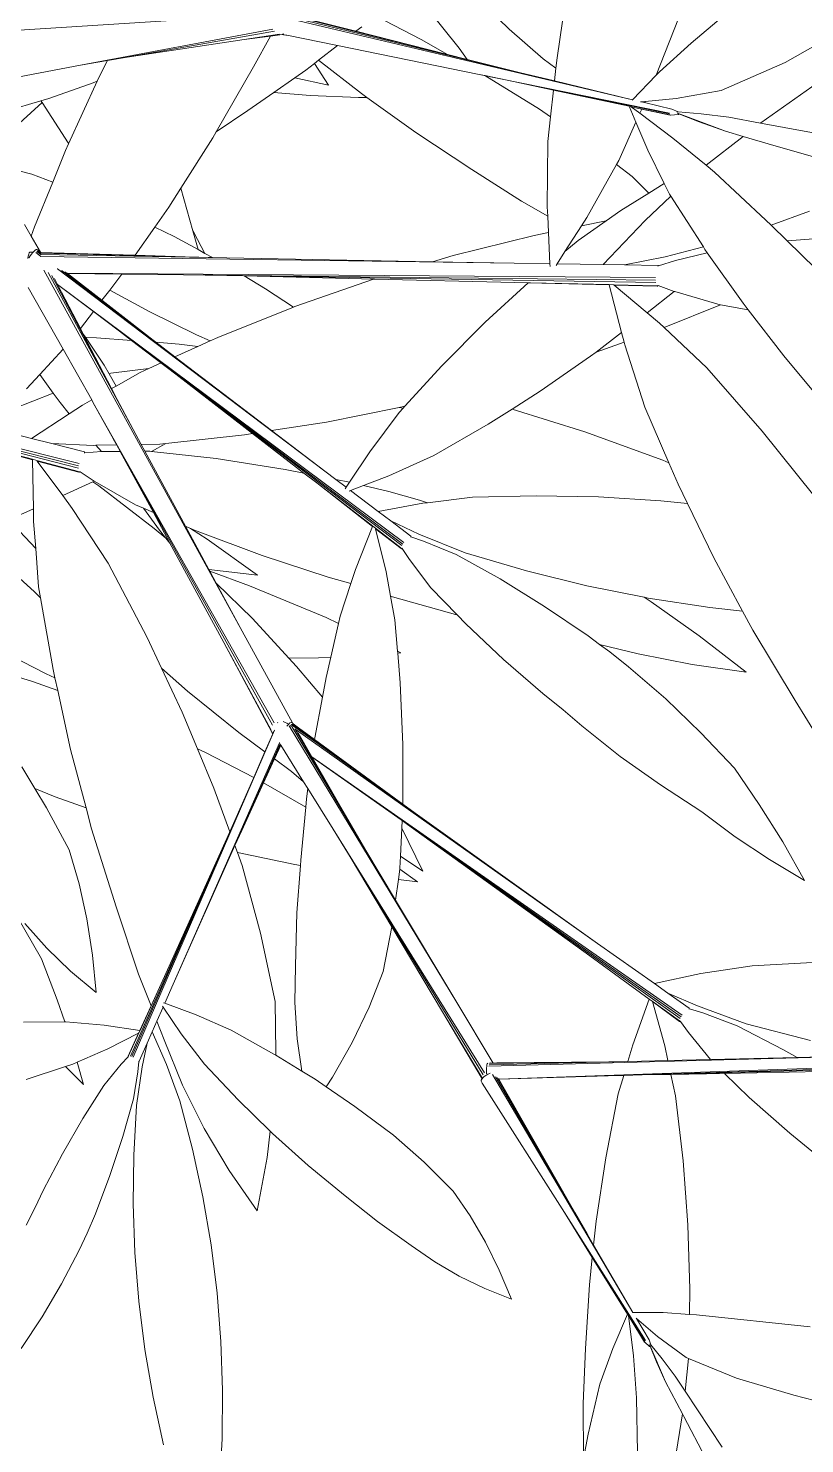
# Model space of a CAD drawing. Header units: millimetres. Extents: x 18 to 174501, y 22 to 24571.
# Drawn here: x 22676.9 to 22861.6, y 4622.9 to 4959.6 of the extents above; entities that cross this region are included whole.
import ezdxf

# ---------------------------------------------------------------- set-up
doc = ezdxf.new("R2010")
doc.units = ezdxf.units.MM
doc.header["$MEASUREMENT"] = 0
doc.layers.add('Edges', color=7, linetype='Continuous', lineweight=18)

# ---------------------------------------------------------------- blocks, each defined once
blk = doc.blocks.new('BAMBOOPLAN')
at = {"layer": 'Edges'}
for p, q in [((9.7243, 1.4385), (9.9029, 1.7382)), ((10.2201, 1.676), (10.0484, 1.4809)), ((9.6586, 1.5438), (9.648, 1.2972)), ((10.0484, 1.4809), (9.8743, 1.3195)), ((10.2023, 1.4892), (10.0375, 1.2597)), ((9.2755, 1.428), (9.3099, 1.242)), ((9.7243, 1.4385), (9.6544, 1.3108)), ((9.1239, 1.2812), (8.9814, 1.3484)), ((9.6544, 1.3108), (9.648, 1.2972)), ((9.8743, 1.3195), (9.738, 1.2445)), ((8.9847, 1.1652), (8.8345, 1.2591)), ((9.2665, 1.2243), (9.1239, 1.2812)), ((9.648, 1.2972), (9.5988, 1.1915)), ((10.0367, 1.2584), (9.9276, 1.2419)), ((10.2951, 1.2973), (10.0367, 1.2584)), ((10.0375, 1.2597), (10.0367, 1.2584)), ((9.3178, 1.2076), (9.2665, 1.2243)), ((9.3099, 1.242), (9.3178, 1.2076)), ((9.3178, 1.2076), (9.3274, 1.1656)), ((9.7357, 1.2051), (9.6407, 1.1955)), ((9.738, 1.2445), (9.6411, 1.1997)), ((9.7357, 1.2051), (9.7591, 1.2029)), ((9.737, 1.2046), (9.7368, 1.2046)), ((9.7591, 1.2029), (9.757, 1.2024)), ((9.8349, 1.2218), (9.7591, 1.2029)), ((9.9276, 1.2419), (9.8349, 1.2218)), ((10.306, 1.2129), (10.1035, 1.2017)), ((9.5988, 1.1913), (8.4183, 1.0724)), ((8.8523, 1.1506), (8.6795, 1.176)), ((9.0227, 1.1379), (8.9847, 1.1652)), ((9.078, 1.1026), (9.7325, 1.1893)), ((9.1966, 1.1179), (9.7334, 1.187)), ((9.3274, 1.1656), (9.2042, 1.1539)), ((9.5988, 1.1915), (9.3274, 1.1656)), ((9.5956, 1.1668), (9.3345, 1.1348)), ((9.5956, 1.1668), (9.5954, 1.167)), ((9.6346, 1.1236), (9.5956, 1.1668)), ((9.5988, 1.1913), (9.5983, 1.1903)), ((9.5988, 1.1915), (9.5988, 1.1913)), ((9.6029, 1.1677), (9.5991, 1.1672)), ((9.6233, 1.1702), (9.6029, 1.1677)), ((9.6374, 1.1566), (9.6029, 1.1677)), ((9.7358, 1.184), (9.6233, 1.1702)), ((9.6387, 1.172), (9.6233, 1.1702)), ((9.6296, 1.1944), (9.6275, 1.1934)), ((9.6411, 1.1997), (9.6296, 1.1944)), ((9.6407, 1.1955), (9.6296, 1.1944)), ((9.6387, 1.172), (9.6374, 1.1566)), ((9.7715, 1.1133), (9.6374, 1.1566)), ((9.7371, 1.1835), (9.6387, 1.172)), ((9.6411, 1.1997), (9.6407, 1.1955)), ((9.7371, 1.1835), (9.7383, 1.1838)), ((9.7383, 1.1838), (9.7628, 1.1946)), ((9.7556, 1.202), (9.7544, 1.2017)), ((9.7637, 1.198), (9.7572, 1.1983)), ((9.9325, 1.1933), (9.7585, 1.1985)), ((9.7628, 1.1946), (9.7631, 1.195)), ((9.7631, 1.195), (9.7634, 1.1956)), ((9.7634, 1.1956), (9.7636, 1.1964)), ((9.7636, 1.1964), (9.7637, 1.1973)), ((9.7637, 1.1973), (9.7637, 1.198)), ((9.8376, 1.1947), (9.7637, 1.198)), ((9.9325, 1.1933), (9.8376, 1.1947)), ((9.9959, 1.1964), (9.9079, 1.0625)), ((9.9959, 1.1964), (9.9325, 1.1933)), ((10.1035, 1.2017), (9.9959, 1.1964)), ((9.2042, 1.1539), (8.4191, 1.0791)), ((8.421, 1.084), (9.0975, 1.1443)), ((8.6338, 1.1047), (8.9535, 1.132)), ((8.6474, 1.1256), (8.6338, 1.1047)), ((8.9535, 1.132), (8.8523, 1.1506)), ((8.9535, 1.132), (9.0227, 1.1379)), ((9.0227, 1.1379), (9.0975, 1.1443)), ((9.0975, 1.1443), (9.2042, 1.1539)), ((9.0975, 1.1051), (9.1966, 1.1179)), ((9.3345, 1.1348), (9.1966, 1.1179)), ((9.3345, 1.1348), (9.3548, 1.0457)), ((9.6346, 1.1236), (9.6226, 0.9812)), ((9.7042, 1.0465), (9.6346, 1.1236)), ((9.9079, 1.0625), (9.7715, 1.1133)), ((8.4796, 1.0915), (8.6338, 1.1047)), ((8.5902, 1.038), (9.078, 1.1026)), ((9.078, 1.1026), (9.0975, 1.1051)), ((9.31, 1.0583), (9.0975, 1.1051)), ((9.943, 1.0495), (9.9079, 1.0625)), ((8.293, 1.045), (7.2417, 0.6066)), ((7.7864, 0.6898), (8.3648, 1.0198)), ((7.9274, 0.7679), (8.3726, 1.0145)), ((8.3911, 1.0107), (8.2832, 0.9542)), ((8.4005, 1.0125), (8.3643, 0.9945)), ((8.4049, 1.0146), (8.4005, 1.0125)), ((8.4005, 1.0125), (8.4049, 1.0146)), ((8.4021, 1.0166), (8.4027, 1.0158)), ((8.4027, 1.0158), (8.4049, 1.0146)), ((8.4049, 1.0146), (8.4063, 1.0138)), ((8.4124, 1.0144), (8.4063, 1.0138)), ((8.4124, 1.0144), (8.4158, 1.0149)), ((8.4158, 1.0149), (8.5902, 1.038)), ((8.5902, 1.038), (8.546, 0.9703)), ((9.3548, 1.0457), (9.31, 1.0583)), ((9.3548, 1.0457), (9.3735, 0.9637)), ((9.7937, 0.958), (9.7042, 1.0465)), ((10.1608, 0.953), (9.943, 1.0495)), ((10.2915, 1.0297), (10.1836, 0.9423)), ((8.3643, 0.9945), (8.2832, 0.9542)), ((8.3643, 0.9945), (8.3438, 0.8771)), ((8.546, 0.9703), (8.5365, 0.9558)), ((8.7211, 0.9109), (8.546, 0.9703)), ((9.3735, 0.9637), (9.4438, 0.7527)), ((9.6197, 0.9655), (9.5826, 0.7624)), ((9.6226, 0.9812), (9.6197, 0.9655)), ((9.6825, 0.9448), (9.6197, 0.9655)), ((10.4719, 1.0052), (10.254, 0.9101)), ((8.2832, 0.9542), (7.9274, 0.7679)), ((8.5161, 0.9245), (8.4887, 0.887)), ((8.5365, 0.9558), (8.5161, 0.9245)), ((8.6051, 0.9007), (8.5365, 0.9558)), ((9.7544, 0.9095), (9.6825, 0.9448)), ((9.7937, 0.958), (9.7544, 0.9095)), ((9.8292, 0.9242), (9.7731, 0.8178)), ((9.8223, 0.9296), (9.7937, 0.958)), ((9.8292, 0.9242), (9.8223, 0.9296)), ((9.9901, 0.7971), (9.8292, 0.9242)), ((10.1836, 0.9423), (10.1608, 0.953)), ((10.2531, 0.9097), (10.1836, 0.9423)), ((8.3438, 0.8771), (8.2961, 0.6264)), ((8.4887, 0.887), (8.4378, 0.8172)), ((8.6051, 0.9007), (8.4887, 0.887)), ((8.7158, 0.8952), (8.5578, 0.8475)), ((8.7424, 0.9046), (8.7158, 0.8952)), ((8.7424, 0.9046), (8.7211, 0.9109)), ((8.9381, 0.8463), (8.7424, 0.9046)), ((9.7544, 0.9095), (9.6846, 0.8229)), ((10.254, 0.9101), (10.2531, 0.9097)), ((10.3746, 0.8527), (10.2531, 0.9097)), ((8.5578, 0.8475), (8.4378, 0.8172)), ((9.1597, 0.7892), (8.9381, 0.8463)), ((9.6846, 0.8229), (9.6488, 0.7735)), ((8.4378, 0.8172), (8.3743, 0.7302)), ((9.3549, 0.7431), (9.1597, 0.7892)), ((9.6488, 0.7735), (9.5747, 0.73)), ((9.6488, 0.7735), (9.5802, 0.6787)), ((9.7731, 0.8178), (9.6874, 0.6295)), ((9.9901, 0.7971), (9.8778, 0.7229)), ((10.009, 0.7829), (9.9156, 0.7223)), ((9.9977, 0.791), (9.9901, 0.7971)), ((10.009, 0.7829), (9.9977, 0.791)), ((10.1798, 0.6611), (10.009, 0.7829)), ((7.7864, 0.6898), (7.8681, 0.735)), ((7.8681, 0.735), (7.8599, 0.6785)), ((7.8681, 0.735), (7.9274, 0.7679)), ((8.3743, 0.7302), (8.2961, 0.6264)), ((9.4553, 0.7237), (9.3549, 0.7431)), ((9.4438, 0.7527), (9.4553, 0.7237)), ((9.4553, 0.7237), (9.4759, 0.6719)), ((9.5747, 0.73), (9.55, 0.6285)), ((9.5826, 0.7624), (9.5747, 0.73)), ((9.8778, 0.7229), (9.7559, 0.6521)), ((9.9156, 0.7223), (9.8671, 0.6865)), ((7.4569, 0.5017), (7.7864, 0.6898)), ((7.8599, 0.6785), (7.8578, 0.6574)), ((9.5802, 0.6787), (9.55, 0.6285)), ((9.8646, 0.6878), (9.7559, 0.6521)), ((9.8646, 0.6878), (9.8671, 0.6865)), ((9.8671, 0.6865), (9.8654, 0.6851)), ((7.846, 0.6471), (7.7209, 0.5483)), ((7.8578, 0.6574), (7.835, 0.4246)), ((7.8578, 0.6574), (7.846, 0.6471)), ((7.9747, 0.0068), (9.87, 0.6454)), ((8.2961, 0.6264), (8.2917, 0.6032)), ((8.3495, 0.1308), (9.8733, 0.6371)), ((8.4901, 0.1768), (9.8767, 0.6299)), ((9.4327, 0.6465), (9.1955, 0.4922)), ((9.4759, 0.6719), (9.4327, 0.6465)), ((9.4759, 0.6719), (9.5153, 0.5729)), ((9.6874, 0.6295), (9.5384, 0.5805)), ((9.55, 0.6285), (9.5384, 0.5805)), ((9.7559, 0.6521), (9.6874, 0.6295)), ((10.108, 0.6295), (9.9479, 0.622)), ((10.109, 0.6297), (9.9529, 0.4948)), ((10.109, 0.6297), (10.108, 0.6295)), ((10.2037, 0.6454), (10.109, 0.6297)), ((10.2037, 0.6454), (10.1798, 0.6611)), ((10.3689, 0.5366), (10.2037, 0.6454)), ((8.2917, 0.6032), (8.2451, 0.4068)), ((9.5384, 0.5805), (9.5369, 0.5743)), ((9.8829, 0.6208), (9.7437, 0.5764)), ((9.8853, 0.6195), (9.7458, 0.5756)), ((9.9455, 0.622), (9.8822, 0.5233)), ((9.8853, 0.6195), (9.887, 0.6205)), ((9.888, 0.6229), (9.8855, 0.6229)), ((9.887, 0.6205), (9.888, 0.6229)), ((9.9455, 0.622), (9.888, 0.6229)), ((9.9479, 0.622), (9.9455, 0.622)), ((7.6984, 0.5321), (7.6009, 0.4622)), ((7.7209, 0.5483), (7.6984, 0.5321)), ((7.7046, 0.5273), (7.6984, 0.5321)), ((9.3994, 0.5348), (7.8694, 0.0314)), ((9.3994, 0.5348), (9.1354, 0.4491)), ((9.5153, 0.5729), (9.3994, 0.5348)), ((9.7284, 0.5716), (9.4231, 0.4742)), ((9.7292, 0.5704), (9.4662, 0.4878)), ((9.5153, 0.5729), (9.5186, 0.5646)), ((9.7437, 0.5764), (9.7284, 0.5716)), ((9.7292, 0.5704), (9.7284, 0.5716)), ((9.8218, 0.4313), (9.7292, 0.5704)), ((9.7458, 0.5756), (9.7437, 0.5764)), ((9.8822, 0.5233), (9.7458, 0.5756)), ((10.5646, 0.4179), (10.3689, 0.5366)), ((7.7046, 0.5273), (7.6539, 0.4366)), ((7.832, 0.4268), (7.7046, 0.5273)), ((9.1955, 0.4922), (9.1354, 0.4491)), ((9.4662, 0.4878), (9.3721, 0.3135)), ((9.4662, 0.4878), (9.4231, 0.4742)), ((9.9328, 0.5039), (9.8822, 0.5233)), ((9.9529, 0.4948), (9.9328, 0.5039)), ((10.1355, 0.4124), (9.9529, 0.4948)), ((9.1354, 0.4491), (8.4699, 0.2331)), ((9.4231, 0.4742), (8.9681, 0.3292)), ((7.8325, 0.3996), (7.8264, 0.2833)), ((7.835, 0.4246), (7.832, 0.4268)), ((7.835, 0.4246), (7.8325, 0.3996)), ((8.2451, 0.4068), (8.2273, 0.3321)), ((8.3308, 0.2824), (8.2451, 0.4068)), ((9.8218, 0.4313), (9.7616, 0.3405)), ((9.8407, 0.4028), (9.7616, 0.3405)), ((9.8407, 0.4028), (9.8218, 0.4313)), ((9.8458, 0.3952), (9.8407, 0.4028)), ((9.9795, 0.2174), (9.8458, 0.3952)), ((10.3832, 0.2704), (10.1355, 0.4124)), ((9.7616, 0.3405), (9.7487, 0.321)), ((8.2273, 0.3321), (8.2045, 0.2523)), ((8.9681, 0.3292), (8.5455, 0.1945)), ((8.9655, 0.3273), (8.7433, 0.1523)), ((8.9681, 0.3292), (8.9655, 0.3273)), ((9.3721, 0.3135), (9.2808, 0.1244)), ((9.7487, 0.321), (9.6255, 0.1523)), ((7.7509, 0.2862), (7.6087, 0.2739)), ((7.8264, 0.2833), (7.7509, 0.2862)), ((7.8264, 0.2833), (7.8179, 0.12)), ((8.2045, 0.2523), (8.1723, 0.1398)), ((8.277, 0.2433), (8.2045, 0.2523)), ((8.3683, 0.228), (8.277, 0.2433)), ((8.3353, 0.2786), (8.3308, 0.2824)), ((8.3683, 0.228), (8.3308, 0.2824)), ((8.3947, 0.2236), (8.3353, 0.2786)), ((10.6201, 0.1212), (10.3832, 0.2704)), ((8.4699, 0.2331), (7.8686, 0.038)), ((8.3353, 0.1905), (8.4242, 0.2187)), ((8.3947, 0.2236), (8.3683, 0.228)), ((8.4242, 0.2187), (8.3947, 0.2236)), ((8.4242, 0.2187), (8.4699, 0.2331)), ((8.5455, 0.1945), (8.4901, 0.1768)), ((8.6292, 0.1769), (8.5455, 0.1945)), ((10.1186, 0.0656), (9.9795, 0.2174)), ((7.8674, 0.0424), (8.3353, 0.1905)), ((8.1723, 0.1398), (8.3353, 0.1905)), ((8.3495, 0.1308), (8.4901, 0.1768)), ((8.7396, 0.149), (8.5295, -0.0325)), ((8.7396, 0.149), (8.6292, 0.1769)), ((8.7433, 0.1523), (8.7396, 0.149)), ((9.6255, 0.1523), (9.5549, 0.0642)), ((7.8175, 0.0859), (7.7827, 0.1165)), ((7.8179, 0.12), (7.8175, 0.0859)), ((8.1723, 0.1398), (7.8656, 0.0443)), ((8.1509, 0.0649), (8.3495, 0.1308)), ((9.2808, 0.1244), (9.2073, -0.0455)), ((7.8643, 0.0448), (7.8175, 0.0859)), ((7.848, 0.0483), (7.8457, 0.0453)), ((7.8499, 0.0496), (7.848, 0.0483)), ((7.8513, 0.0493), (7.8499, 0.0496)), ((7.8582, 0.047), (7.8513, 0.0493)), ((7.9754, 0.0066), (8.1509, 0.0649)), ((8.1508, 0.0645), (8.1293, -0.0004)), ((8.1509, 0.0649), (8.1508, 0.0645)), ((9.5549, 0.0642), (9.4949, -0.0106)), ((9.814, 0.0717), (9.5549, 0.0642)), ((10.0962, 0.067), (9.814, 0.0717)), ((10.1186, 0.0656), (10.0962, 0.067)), ((10.1723, 0.0069), (10.1186, 0.0656)), ((7.8295, 0.0303), (7.8294, 0.0253)), ((7.8294, 0.0253), (7.8301, 0.0185)), ((7.8305, 0.0333), (7.8295, 0.0303)), ((7.8301, 0.0185), (7.8317, 0.0105)), ((7.8323, 0.034), (7.8305, 0.0333)), ((7.8413, 0.0369), (7.8323, 0.034)), ((7.8341, 0.0157), (7.8336, 0.0135)), ((7.8358, 0.0223), (7.8341, 0.0157)), ((7.838, 0.0289), (7.8358, 0.0223)), ((7.8399, 0.0337), (7.838, 0.0289)), ((7.8387, 0.0333), (7.8399, 0.0337)), ((7.8397, 0.0363), (7.8412, 0.0367)), ((7.8405, 0.0353), (7.8399, 0.0337)), ((7.8412, 0.0367), (7.8405, 0.0353)), ((7.8413, 0.0369), (7.8412, 0.0367)), ((7.8431, 0.0408), (7.8413, 0.0369)), ((7.8457, 0.0453), (7.8431, 0.0408)), ((7.8697, 0.0321), (7.85, 0.0385)), ((7.8683, 0.0378), (7.8526, 0.043)), ((7.8549, 0.046), (7.8681, 0.0415)), ((7.8568, 0.0473), (7.8656, 0.0443)), ((7.8582, 0.047), (7.8643, 0.0448)), ((7.8643, 0.0448), (7.8656, 0.0443)), ((7.8656, 0.0443), (7.866, 0.0442)), ((7.866, 0.0442), (7.8674, 0.0437)), ((7.8672, 0.0423), (7.8674, 0.0424)), ((7.8681, 0.0415), (7.8683, 0.0414)), ((7.8686, 0.038), (7.8682, 0.0379)), ((7.8687, 0.0376), (7.8683, 0.0378)), ((7.8694, 0.0314), (7.869, 0.0312)), ((7.8699, 0.0321), (7.8697, 0.0321)), ((7.9381, 0.0098), (7.9369, 0.0102)), ((9.0212, -0.343), (7.9381, 0.0098)), ((7.9555, 0.009), (7.953, 0.0098)), ((7.9567, 0.0086), (7.9555, 0.009)), ((8.3252, -0.1131), (7.9567, 0.0086)), ((7.9652, 0.0087), (7.9667, 0.0081)), ((7.9667, 0.0081), (8.2249, -0.0792)), ((7.972, 0.0077), (7.9747, 0.0068)), ((7.9747, 0.0068), (7.9754, 0.0066)), ((7.9754, 0.0066), (8.1156, -0.0416)), ((10.2238, -0.0449), (10.1723, 0.0069)), ((7.8956, -0.0088), (7.8955, -0.0087)), ((8.934, -0.9493), (7.8956, -0.0088)), ((7.9123, -0.0123), (7.9119, -0.012)), ((8.3591, -0.4221), (7.9123, -0.0123)), ((7.9268, -0.0177), (7.9273, -0.0181)), ((7.9273, -0.0181), (8.2745, -0.3429)), ((7.9389, -0.0247), (7.9548, -0.0397)), ((7.9548, -0.0397), (9.3548, -0.4848)), ((7.9548, -0.0397), (7.9555, -0.0405)), ((7.9555, -0.0405), (8.1005, -0.0872)), ((7.9555, -0.0405), (8.0777, -0.1563)), ((8.1293, -0.0004), (8.1156, -0.0416)), ((8.1156, -0.0416), (8.2249, -0.0792)), ((8.2823, -0.026), (8.1293, -0.0004)), ((8.4584, -0.0479), (8.2823, -0.026)), ((8.5087, -0.052), (8.4584, -0.0479)), ((8.5295, -0.0325), (8.5087, -0.052)), ((9.2073, -0.0455), (9.1897, -0.0558)), ((9.2073, -0.0455), (9.2034, -0.0545)), ((9.4949, -0.0106), (9.3542, -0.172)), ((10.2238, -0.0449), (10.1346, -0.0653)), ((10.3686, -0.1905), (10.2238, -0.0449)), ((7.8645, -0.082), (8.0454, -0.242)), ((8.1005, -0.0872), (8.0777, -0.1563)), ((8.1005, -0.0872), (8.207, -0.1216)), ((8.2249, -0.0792), (8.3252, -0.1131)), ((8.4756, -0.0831), (8.4128, -0.0965)), ((8.4756, -0.0831), (8.4128, -0.1421)), ((8.5087, -0.052), (8.4756, -0.0831)), ((9.1897, -0.0558), (8.9726, -0.1834)), ((9.1958, -0.0721), (9.1447, -0.2309)), ((9.2034, -0.0545), (9.1897, -0.0558)), ((9.2034, -0.0545), (9.1958, -0.0721)), ((10.1346, -0.0653), (9.9301, -0.1219)), ((8.2556, -0.1375), (8.1393, -0.1679)), ((8.207, -0.1216), (9.3531, -0.4913)), ((8.207, -0.1216), (8.2556, -0.1375)), ((8.2556, -0.1375), (8.3125, -0.1562)), ((8.3357, -0.1166), (8.3252, -0.1131)), ((8.4128, -0.0965), (8.3357, -0.1166)), ((8.4128, -0.1421), (8.3357, -0.1166)), ((8.8055, -0.2717), (8.4128, -0.1421)), ((9.9301, -0.1219), (9.7287, -0.1876)), ((8.0777, -0.1563), (8.0929, -0.1707)), ((8.1036, -0.1788), (8.0929, -0.1707)), ((8.0929, -0.1707), (8.2447, -0.3146)), ((8.1393, -0.1679), (8.1036, -0.1788)), ((8.1945, -0.2479), (8.1036, -0.1788)), ((8.3125, -0.1562), (9.352, -0.4971)), ((8.3753, -0.1773), (8.3125, -0.1562)), ((8.3753, -0.1773), (8.3424, -0.2082)), ((8.7475, -0.3024), (8.3753, -0.1773)), ((8.9726, -0.1834), (8.8055, -0.2717)), ((9.3542, -0.172), (9.2329, -0.2866)), ((9.7287, -0.1876), (9.525, -0.2635)), ((10.5198, -0.3294), (10.3686, -0.1905)), ((8.3424, -0.2082), (8.2257, -0.2661)), ((8.3182, -0.2309), (8.2566, -0.3011)), ((8.3424, -0.2082), (8.3182, -0.2309)), ((9.1447, -0.2309), (9.1134, -0.3513)), ((8.0454, -0.242), (7.998, -0.349)), ((8.0454, -0.242), (8.1935, -0.373)), ((8.2204, -0.2702), (8.1945, -0.2479)), ((8.2257, -0.2661), (8.2204, -0.2702)), ((8.2566, -0.3011), (8.2204, -0.2702)), ((9.0212, -0.343), (8.8055, -0.2717)), ((9.2329, -0.2866), (9.1623, -0.346)), ((9.525, -0.2635), (9.3866, -0.3309)), ((8.2566, -0.3011), (8.2447, -0.3146)), ((8.2447, -0.3146), (8.2745, -0.3429)), ((8.7228, -0.3154), (8.4801, -0.4311)), ((8.7475, -0.3024), (8.7228, -0.3154)), ((8.9565, -0.3726), (8.7475, -0.3024)), ((9.3584, -0.3313), (9.25, -0.3377)), ((9.3866, -0.3309), (9.3584, -0.3313)), ((9.3866, -0.3309), (9.3727, -0.3376)), ((10.5198, -0.3294), (10.4104, -0.3544)), ((10.5738, -0.3789), (10.5198, -0.3294)), ((7.998, -0.349), (7.9711, -0.4099)), ((8.0622, -0.3939), (7.998, -0.349)), ((8.1935, -0.373), (8.1693, -0.4006)), ((8.1935, -0.373), (8.2016, -0.3802)), ((8.2016, -0.3802), (9.138, -1.2084)), ((8.2016, -0.3802), (8.307, -0.4747)), ((8.2745, -0.3429), (8.3591, -0.4221)), ((8.8925, -0.3813), (8.6584, -0.4229)), ((8.9565, -0.3726), (8.8925, -0.3813)), ((9.0086, -0.3901), (8.9565, -0.3726)), ((9.0663, -0.3577), (9.0212, -0.343)), ((9.1134, -0.3513), (9.0663, -0.3577)), ((9.1082, -0.3713), (9.0663, -0.3577)), ((9.1082, -0.3713), (9.1065, -0.3779)), ((9.1134, -0.3513), (9.1082, -0.3713)), ((9.1255, -0.377), (9.1218, -0.3801)), ((9.1623, -0.346), (9.1255, -0.377)), ((9.2374, -0.4134), (9.1255, -0.377)), ((9.25, -0.3377), (9.1623, -0.346)), ((9.3727, -0.3376), (9.2374, -0.4134)), ((10.4104, -0.3544), (10.2015, -0.3922)), ((10.7874, -0.558), (10.5738, -0.3789)), ((8.0622, -0.3939), (7.9492, -0.4908)), ((8.0942, -0.4164), (8.0622, -0.3939)), ((8.1366, -0.4425), (8.0942, -0.4164)), ((8.1693, -0.4006), (8.1366, -0.4425)), ((8.4022, -0.4616), (8.3591, -0.4221)), ((8.6584, -0.4229), (8.4429, -0.4717)), ((8.4801, -0.4311), (8.4429, -0.4717)), ((8.4801, -0.4311), (8.4612, -0.4401)), ((9.2364, -0.4677), (9.0086, -0.3901)), ((9.2365, -0.4667), (9.0086, -0.3901)), ((9.2888, -0.4302), (9.2374, -0.4134)), ((9.394, -0.4414), (9.2888, -0.4302)), ((9.3704, -0.4567), (9.2888, -0.4302)), ((9.9913, -0.4206), (9.7802, -0.4394)), ((10.1878, -0.3941), (9.9913, -0.4206)), ((10.2015, -0.3922), (10.1878, -0.3941)), ((10.2159, -0.4009), (10.1878, -0.3941)), ((10.4081, -0.4566), (10.2159, -0.4009)), ((8.1366, -0.4425), (8.042, -0.5636)), ((8.307, -0.4747), (9.1353, -1.2176)), ((8.3238, -0.49), (8.307, -0.4747)), ((8.4612, -0.4401), (8.4022, -0.4616)), ((8.4209, -0.4787), (8.4022, -0.4616)), ((8.4367, -0.4731), (8.4209, -0.4787)), ((8.6347, -0.6748), (8.4209, -0.4787)), ((8.4429, -0.4717), (8.4367, -0.4731)), ((9.2293, -0.6254), (9.2364, -0.4677)), ((9.2364, -0.4677), (9.2365, -0.4667)), ((9.2479, -0.4705), (9.2365, -0.4667)), ((9.2488, -0.4719), (9.2479, -0.4705)), ((9.3517, -0.5054), (9.2479, -0.4705)), ((9.3526, -0.5073), (9.2488, -0.4719)), ((9.33, -0.5983), (9.2488, -0.4719)), ((9.3713, -0.4587), (9.3697, -0.4587)), ((9.3704, -0.4567), (9.3713, -0.4587)), ((9.4165, -0.4585), (9.3713, -0.4587)), ((9.5631, -0.4497), (9.394, -0.4414)), ((9.5366, -0.4654), (9.4165, -0.4585)), ((9.7045, -0.495), (9.5366, -0.4654)), ((9.7802, -0.4394), (9.5631, -0.4497)), ((10.599, -0.5211), (10.4081, -0.4566)), ((8.249, -0.5172), (8.1139, -0.5576)), ((8.2816, -0.5283), (8.2301, -0.5502)), ((8.2568, -0.5143), (8.249, -0.5172)), ((8.3238, -0.49), (8.2568, -0.5143)), ((8.2816, -0.5283), (8.2568, -0.5143)), ((8.2855, -0.5266), (8.2816, -0.5283)), ((8.3215, -0.5139), (8.2855, -0.5266)), ((8.3419, -0.5067), (8.3215, -0.5139)), ((8.3305, -0.4962), (8.3238, -0.49)), ((8.3419, -0.5067), (8.3305, -0.4962)), ((8.5163, -0.6664), (8.3419, -0.5067)), ((9.3526, -0.5073), (9.3541, -0.5074)), ((9.3541, -0.5074), (9.3558, -0.5064)), ((9.3558, -0.5064), (9.3542, -0.5053)), ((9.3916, -0.5335), (9.3558, -0.5064)), ((9.8785, -0.5342), (9.7045, -0.495)), ((10.599, -0.5211), (10.4172, -0.5567)), ((8.042, -0.5636), (7.8857, -0.5765)), ((8.1139, -0.5576), (8.042, -0.5636)), ((8.2279, -0.5482), (8.1139, -0.5576)), ((8.2279, -0.5482), (8.2301, -0.5502)), ((8.2301, -0.5502), (8.228, -0.551)), ((9.4917, -0.6), (9.3916, -0.5335)), ((10.051, -0.5805), (9.8785, -0.5342)), ((10.4172, -0.5567), (10.2321, -0.5829)), ((10.974, -0.7097), (10.7874, -0.558)), ((7.6395, -0.6546), (8.2261, -0.6074)), ((7.6415, -0.6495), (8.2245, -0.5996)), ((7.6441, -0.6428), (8.2233, -0.5908)), ((8.2301, -0.6177), (8.0844, -0.6284)), ((8.2321, -0.6195), (8.0862, -0.6296)), ((8.2321, -0.6195), (8.234, -0.6189)), ((8.2355, -0.6169), (8.2331, -0.6163)), ((8.234, -0.6189), (8.2355, -0.6169)), ((8.2912, -0.6311), (8.2355, -0.6169)), ((9.2299, -0.6759), (9.2293, -0.6254)), ((9.3718, -0.6722), (9.33, -0.5983)), ((9.607, -0.6583), (9.4917, -0.6)), ((10.097, -0.5949), (10.051, -0.5805)), ((10.2321, -0.5829), (10.097, -0.5949)), ((10.1384, -0.6078), (10.097, -0.5949)), ((10.2152, -0.6348), (10.1384, -0.6078)), ((8.0684, -0.6295), (7.7487, -0.653)), ((8.0689, -0.6308), (7.7938, -0.6498)), ((8.0844, -0.6284), (8.0684, -0.6295)), ((8.0689, -0.6308), (8.0684, -0.6295)), ((8.1265, -0.7877), (8.0689, -0.6308)), ((8.0862, -0.6296), (8.0844, -0.6284)), ((8.2066, -0.7124), (8.0862, -0.6296)), ((8.2878, -0.6344), (8.2066, -0.7124)), ((8.2912, -0.6311), (8.2878, -0.6344)), ((8.3111, -0.6411), (8.2878, -0.6344)), ((8.2935, -0.6317), (8.2912, -0.6311)), ((8.451, -0.6617), (8.2935, -0.6317)), ((8.537, -0.7165), (8.3111, -0.6411)), ((8.4796, -0.6638), (8.451, -0.6617)), ((8.556, -0.7165), (8.4796, -0.6638)), ((8.5163, -0.6664), (8.4796, -0.6638)), ((8.6036, -0.7464), (8.5163, -0.6664)), ((9.379, -0.672), (9.3718, -0.6722)), ((9.4121, -0.7435), (9.3718, -0.6722)), ((9.6011, -0.659), (9.379, -0.672)), ((9.607, -0.6583), (9.6011, -0.659)), ((9.6439, -0.677), (9.607, -0.6583)), ((10.3702, -0.697), (10.2152, -0.6348)), ((8.2513, -0.7431), (8.2066, -0.7124)), ((8.5851, -0.7348), (8.537, -0.7165)), ((8.5851, -0.7348), (8.556, -0.7165)), ((8.6531, -0.6762), (8.6347, -0.6748)), ((8.7576, -0.7875), (8.6347, -0.6748)), ((8.7187, -0.6924), (8.6531, -0.6762)), ((8.6778, -0.6779), (8.6531, -0.6762)), ((8.9135, -0.6839), (8.6778, -0.6779)), ((8.9207, -0.7524), (8.7187, -0.6924)), ((9.1496, -0.6804), (8.9135, -0.6839)), ((9.2299, -0.6759), (9.1496, -0.6804)), ((9.2313, -0.7922), (9.2299, -0.6759)), ((9.8051, -0.7496), (9.6439, -0.677)), ((10.5207, -0.767), (10.3702, -0.697)), ((8.4271, -0.8793), (8.2513, -0.7431)), ((8.6036, -0.7464), (8.5851, -0.7348)), ((8.887, -1.0059), (8.6036, -0.7464)), ((8.9207, -0.7524), (8.7576, -0.7875)), ((9.4555, -0.8413), (9.4121, -0.7435)), ((9.9695, -0.8156), (9.8051, -0.7496)), ((10.668, -0.8435), (10.5207, -0.767)), ((8.1265, -0.7877), (8.0594, -0.8502)), ((8.1414, -0.8284), (8.1265, -0.7877)), ((8.7629, -0.7924), (8.7576, -0.7875)), ((8.907, -0.7948), (8.7629, -0.7924)), ((8.797, -0.8236), (8.7629, -0.7924)), ((9.1881, -0.8123), (8.907, -0.7948)), ((9.234, -0.8173), (9.1881, -0.8123)), ((9.234, -0.8173), (9.2313, -0.7922)), ((9.2467, -0.9339), (9.234, -0.8173)), ((10.053, -0.8454), (9.9695, -0.8156)), ((8.1778, -0.9122), (8.0594, -0.8502)), ((8.1778, -0.9122), (8.1414, -0.8284)), ((8.9525, -0.8971), (8.797, -0.8236)), ((8.934, -0.9493), (8.797, -0.8236)), ((9.4676, -0.8426), (9.4555, -0.8413)), ((9.4578, -0.8466), (9.4555, -0.8413)), ((9.4676, -0.8426), (9.4578, -0.8466)), ((9.4989, -0.9392), (9.4578, -0.8466)), ((10.1305, -0.8764), (10.053, -0.8454)), ((10.788, -0.9318), (10.668, -0.8435)), ((8.23, -1.0325), (8.1778, -0.9122)), ((8.6349, -1.0751), (8.4271, -0.8793)), ((9.1136, -0.984), (8.9525, -0.8971)), ((10.2879, -0.9319), (10.1305, -0.8764)), ((9.1971, -1.1876), (8.934, -0.9493)), ((9.2078, -0.95), (9.1136, -0.984)), ((9.2467, -0.9339), (9.2078, -0.95)), ((9.2545, -1.0051), (9.2467, -0.9339)), ((9.576, -1.1345), (9.4989, -0.9392)), ((10.4491, -0.9791), (10.2879, -0.9319)), ((10.9048, -1.0261), (10.788, -0.9318)), ((8.2206, -1.0525), (8.04, -0.9752)), ((9.1407, -1.2412), (8.887, -1.0059)), ((9.1367, -1.2345), (8.887, -1.0059)), ((9.1473, -1.0022), (9.1136, -0.984)), ((9.2646, -1.0724), (9.1473, -1.0022)), ((9.2646, -1.0724), (9.2545, -1.0051)), ((10.6117, -1.0194), (10.4491, -0.9791)), ((8.2485, -1.0659), (8.2206, -1.0525)), ((8.2485, -1.0659), (8.23, -1.0325)), ((10.7464, -1.0624), (10.6117, -1.0194)), ((11.0181, -1.1261), (10.9048, -1.0261)), ((8.3683, -1.2822), (8.2485, -1.0659)), ((8.7148, -1.157), (8.6349, -1.0751)), ((9.2856, -1.2115), (9.2646, -1.0724)), ((10.882, -1.098), (10.7464, -1.0624)), ((11.0181, -1.1261), (10.882, -1.098)), ((9.6419, -1.3265), (9.576, -1.1345)), ((8.8242, -1.2031), (8.7148, -1.157)), ((8.8304, -1.2754), (8.7148, -1.157)), ((9.1678, -1.1943), (9.1656, -1.1942)), ((9.1733, -1.1947), (9.1678, -1.1943)), ((9.1786, -1.1955), (9.1733, -1.1947)), ((9.1833, -1.1965), (9.1786, -1.1955)), ((9.1832, -1.202), (9.1828, -1.2031)), ((9.1832, -1.202), (9.1833, -1.2019)), ((9.1834, -1.1965), (9.1833, -1.1965)), ((9.1853, -1.1973), (9.1833, -1.2019)), ((9.1878, -1.1926), (9.1853, -1.1973)), ((9.1901, -1.1894), (9.1878, -1.1926)), ((9.1894, -1.2007), (9.1893, -1.2006)), ((10.0348, -1.9042), (9.1894, -1.2007)), ((9.1903, -1.1892), (9.1901, -1.1894)), ((9.1923, -1.1861), (9.1921, -1.1859)), ((9.1921, -1.186), (9.1923, -1.1862)), ((9.1961, -1.2004), (9.1925, -1.1994)), ((9.1929, -1.1881), (9.1927, -1.188)), ((9.6915, -1.3415), (9.195, -1.1947)), ((9.1961, -1.2004), (9.1961, -1.2005)), ((9.1984, -1.1897), (9.1971, -1.1876)), ((9.1973, -1.1915), (9.5861, -1.3096)), ((9.1984, -1.1897), (9.1975, -1.1894)), ((9.1985, -1.1898), (9.1984, -1.1897)), ((9.2007, -1.1904), (9.1984, -1.1897)), ((9.1989, -1.1998), (9.1986, -1.1995)), ((9.5695, -1.5121), (9.1989, -1.1998)), ((9.1993, -1.19), (9.222, -1.1971)), ((9.2007, -1.1904), (9.222, -1.1971)), ((9.222, -1.1971), (9.2867, -1.2171)), ((9.035, -1.2788), (8.8242, -1.2031)), ((9.147, -1.2316), (9.0555, -2.4383)), ((9.1458, -1.2454), (9.1405, -1.3118)), ((9.1407, -1.2412), (9.1458, -1.2454)), ((9.1466, -1.2355), (9.1458, -1.2454)), ((9.1472, -1.2283), (9.1471, -1.229)), ((9.1472, -1.2284), (9.1472, -1.229)), ((9.1491, -1.2036), (9.1491, -1.2041)), ((9.1828, -1.2031), (9.1824, -1.2043)), ((9.2115, -1.2042), (9.2121, -1.2047)), ((9.2121, -1.2047), (9.501, -1.4532)), ((9.213, -1.2054), (9.2131, -1.2054)), ((10.4224, -1.5577), (9.2131, -1.2054)), ((9.2257, -1.2132), (9.297, -1.2754)), ((9.2867, -1.2171), (9.2856, -1.2115)), ((9.2867, -1.2171), (9.5861, -1.3096)), ((8.3501, -1.3033), (8.1566, -1.2764)), ((8.383, -1.3064), (8.3683, -1.2822)), ((8.9202, -1.3762), (8.8304, -1.2754)), ((9.1405, -1.3118), (9.035, -1.2788)), ((9.1033, -2.1596), (9.1774, -1.2666)), ((9.1529, -1.5901), (9.1808, -1.2694)), ((9.183, -1.2714), (9.1607, -1.5078)), ((9.1774, -1.2666), (9.1775, -1.2656)), ((9.1775, -1.2656), (9.1775, -1.2655)), ((9.184, -1.2722), (9.1789, -1.3238)), ((9.1823, -1.2708), (9.183, -1.2714)), ((9.183, -1.2714), (9.184, -1.2722)), ((9.184, -1.2722), (9.2977, -1.3646)), ((9.297, -1.2754), (10.7739, -1.6943)), ((9.297, -1.2754), (9.2978, -1.2761)), ((9.2978, -1.2761), (9.2984, -1.2762)), ((9.2978, -1.2761), (9.2985, -1.2767)), ((9.2985, -1.2767), (9.2984, -1.2762)), ((9.2984, -1.2762), (9.5689, -1.3542)), ((9.2985, -1.2767), (9.501, -1.4532)), ((8.3148, -1.3436), (8.1028, -1.3509)), ((8.4063, -1.3446), (8.3148, -1.3436)), ((8.383, -1.3064), (8.3501, -1.3033)), ((8.4063, -1.3446), (8.383, -1.3064)), ((8.5131, -1.5199), (8.4063, -1.3446)), ((9.1405, -1.3118), (9.1329, -1.4063)), ((9.1789, -1.3238), (9.1701, -1.4123)), ((9.2482, -1.3454), (9.1789, -1.3238)), ((9.2977, -1.3646), (9.2482, -1.3454)), ((9.5861, -1.3096), (9.6419, -1.3265)), ((9.6419, -1.3265), (9.6915, -1.3415)), ((10.4224, -1.5577), (9.6915, -1.3415)), ((8.9499, -1.3793), (8.9202, -1.3762)), ((9.0168, -1.4847), (8.9202, -1.3762)), ((9.1329, -1.4063), (8.9499, -1.3793)), ((9.2977, -1.3646), (9.3194, -1.3822)), ((9.3262, -1.4165), (9.3194, -1.3822)), ((9.3194, -1.3822), (9.4454, -1.4846)), ((9.5689, -1.3542), (10.7723, -1.7011)), ((9.5689, -1.3542), (9.658, -1.3804)), ((9.6653, -1.4052), (9.658, -1.3804)), ((9.658, -1.3804), (9.6796, -1.3867)), ((9.6796, -1.3867), (10.7713, -1.7072)), ((10.4109, -1.6071), (9.6796, -1.3867)), ((11.1527, -1.3731), (10.9435, -1.4586)), ((9.1329, -1.4063), (9.1253, -1.5018)), ((9.1701, -1.4123), (9.1607, -1.5078)), ((9.3329, -1.444), (9.1701, -1.4123)), ((9.3329, -1.444), (9.3262, -1.4165)), ((9.7805, -1.52), (9.6653, -1.4052)), ((9.6919, -1.496), (9.6653, -1.4052)), ((9.1162, -1.607), (9.0168, -1.4847)), ((9.376, -1.6195), (9.3329, -1.444)), ((9.4454, -1.4846), (9.5306, -1.5548)), ((9.4454, -1.4846), (10.2023, -2.0995)), ((9.501, -1.4532), (9.5695, -1.5121)), ((10.9435, -1.4586), (10.7876, -1.5407)), ((8.6278, -1.6902), (8.5131, -1.5199)), ((9.1253, -1.5018), (9.0503, -2.4382)), ((9.1253, -1.5018), (9.1179, -1.5881)), ((9.1607, -1.5078), (9.1529, -1.5901)), ((9.7252, -1.6433), (9.5695, -1.5121)), ((9.7805, -1.52), (9.6919, -1.496)), ((9.7033, -1.5351), (9.6919, -1.496)), ((9.704, -1.5387), (9.7033, -1.5351)), ((9.7751, -1.5594), (9.704, -1.5387)), ((9.7111, -1.5735), (9.704, -1.5387)), ((10.2549, -2.1035), (11.7712, -1.5208)), ((10.6031, -1.9715), (11.774, -1.5272)), ((10.7112, -1.9311), (11.7769, -1.5327)), ((9.5306, -1.5548), (10.2004, -2.1067)), ((9.742, -1.7327), (9.5306, -1.5548)), ((9.7751, -1.5594), (9.7111, -1.5735)), ((9.7252, -1.6433), (9.7111, -1.5735)), ((10.6494, -1.6239), (10.4224, -1.5577)), ((10.7876, -1.5407), (10.6494, -1.6239)), ((8.442, -1.6849), (8.376, -1.6298)), ((9.1179, -1.5881), (9.0456, -2.4384)), ((9.0653, -2.1585), (9.1162, -1.607)), ((9.1162, -1.607), (9.1179, -1.5881)), ((9.148, -1.6461), (9.1529, -1.5901)), ((9.3806, -1.6373), (9.376, -1.6195)), ((11.4081, -1.6224), (10.2091, -2.0734)), ((10.6502, -1.6804), (10.4109, -1.6071)), ((10.6502, -1.6793), (10.4109, -1.6071)), ((10.7034, -1.6396), (10.6494, -1.6239)), ((11.2146, -1.6332), (10.9892, -1.651)), ((11.4081, -1.6224), (11.1899, -1.7035)), ((9.1033, -2.1596), (9.148, -1.6461)), ((9.1637, -1.6655), (9.148, -1.6461)), ((9.361, -1.6406), (9.1637, -1.6655)), ((9.1936, -1.7023), (9.1637, -1.6655)), ((9.3806, -1.6373), (9.361, -1.6406)), ((9.4215, -1.794), (9.3806, -1.6373)), ((10.0348, -1.9042), (9.7252, -1.6433)), ((10.6479, -1.8445), (10.6502, -1.6804)), ((10.6502, -1.6804), (10.6502, -1.6793)), ((10.6622, -1.6829), (10.6502, -1.6793)), ((10.7713, -1.7158), (10.6622, -1.6829)), ((10.6632, -1.6843), (10.6622, -1.6829)), ((10.8131, -1.6479), (10.7034, -1.6396)), ((10.7891, -1.6646), (10.7034, -1.6396)), ((10.7902, -1.6666), (10.7885, -1.6667)), ((10.7891, -1.6646), (10.7902, -1.6666)), ((10.8372, -1.6649), (10.7902, -1.6666)), ((10.9892, -1.651), (10.8131, -1.6479)), ((10.9622, -1.6682), (10.8372, -1.6649)), ((11.1377, -1.6935), (10.9622, -1.6682)), ((8.5155, -1.689), (8.442, -1.6849)), ((8.5004, -1.7335), (8.442, -1.6849)), ((8.6278, -1.6902), (8.5155, -1.689)), ((8.6687, -1.751), (8.6278, -1.6902)), ((9.327, -1.8986), (9.1936, -1.7023)), ((10.7723, -1.7177), (10.6632, -1.6843)), ((10.7518, -1.813), (10.6632, -1.6843)), ((10.7723, -1.7177), (10.7738, -1.7178)), ((10.7738, -1.7178), (10.7755, -1.7167)), ((10.7755, -1.7167), (10.7739, -1.7156)), ((10.8136, -1.7437), (10.7755, -1.7167)), ((11.1899, -1.7035), (10.9141, -1.8059)), ((11.2844, -1.7215), (10.9742, -1.8349)), ((11.1899, -1.7035), (11.1377, -1.6935)), ((8.6196, -1.8439), (8.5004, -1.7335)), ((8.8347, -1.975), (8.6687, -1.751)), ((9.7646, -1.886), (9.742, -1.7327)), ((10, -1.9499), (9.742, -1.7327)), ((10.9141, -1.8059), (10.8136, -1.7437)), ((9.4759, -1.9658), (9.4215, -1.794)), ((10.7781, -1.8564), (10.7518, -1.813)), ((10.9141, -1.8059), (10.7781, -1.8564)), ((8.6891, -1.9416), (8.6196, -1.8439)), ((10.6505, -1.9035), (10.6479, -1.8445)), ((10.7781, -1.8564), (10.6936, -1.8878)), ((10.9742, -1.8349), (10.8031, -1.8975)), ((11.0806, -1.8846), (10.9742, -1.8349)), ((9.45, -2.1021), (9.327, -1.8986)), ((9.7582, -2.0164), (9.7646, -1.886)), ((10.2196, -2.058), (10.0348, -1.9042)), ((10.6936, -1.8878), (10.2083, -2.0681)), ((10.59, -1.9254), (10.6505, -1.9035)), ((10.6505, -1.9035), (10.6936, -1.8878)), ((10.8031, -1.8975), (10.7112, -1.9311)), ((10.8418, -1.9613), (10.8031, -1.8975)), ((11.2506, -1.9548), (11.0806, -1.8846)), ((8.7533, -2.0456), (8.6891, -1.9416)), ((9.5149, -2.0836), (9.4759, -1.9658)), ((10.2011, -2.1213), (10, -1.9499)), ((10.2018, -2.1196), (10, -1.9499)), ((10.2082, -2.0642), (10.59, -1.9254)), ((10.2313, -2.0538), (10.59, -1.9254)), ((10.2549, -2.1036), (10.6031, -1.9715)), ((10.6031, -1.9715), (10.6527, -1.9529)), ((10.6527, -1.9529), (10.7112, -1.9311)), ((10.6555, -2.0179), (10.6527, -1.9529)), ((10.9385, -2.1619), (10.8418, -1.9613)), ((11.4236, -2.0181), (11.2506, -1.9548)), ((8.9807, -2.166), (8.8347, -1.975)), ((9.7427, -2.1483), (9.7582, -2.0164)), ((10.6865, -2.2383), (10.6555, -2.0179)), ((8.8118, -2.1557), (8.7533, -2.0456)), ((10.2018, -2.0645), (10.2011, -2.0668)), ((10.2011, -2.0668), (10.2012, -2.0707)), ((10.2026, -2.0641), (10.2018, -2.0645)), ((10.2102, -2.0612), (10.2079, -2.0621)), ((10.2089, -2.0618), (10.2313, -2.0538)), ((10.2102, -2.0612), (10.2196, -2.058)), ((10.2196, -2.058), (10.2313, -2.0538)), ((8.6519, -2.2247), (8.5266, -2.116)), ((9.5094, -2.2657), (9.45, -2.1021)), ((9.5628, -2.198), (9.5149, -2.0836)), ((10.2012, -2.0707), (10.202, -2.076)), ((10.202, -2.076), (10.2035, -2.0822)), ((10.2055, -2.112), (10.2025, -2.1177)), ((10.2035, -2.0822), (10.2056, -2.089)), ((10.2095, -2.1062), (10.2055, -2.112)), ((10.2056, -2.089), (10.2081, -2.0958)), ((10.2081, -2.0958), (10.21, -2.1)), ((10.2142, -2.1006), (10.2095, -2.1062)), ((10.2176, -2.0974), (10.2142, -2.1006)), ((10.2193, -2.0956), (10.2176, -2.0974)), ((10.2211, -2.0943), (10.2193, -2.0956)), ((10.9452, -2.7047), (10.2292, -2.0957)), ((10.2425, -2.1003), (10.2422, -2.1)), ((10.7109, -2.5031), (10.2425, -2.1003)), ((10.2482, -2.1004), (10.2483, -2.1004)), ((10.2483, -2.1004), (10.2496, -2.1016)), ((10.251, -2.1028), (10.6479, -2.4482)), ((10.2533, -2.1022), (10.2536, -2.1025)), ((10.254, -2.1028), (10.2546, -2.1034)), ((10.2544, -2.1023), (10.2547, -2.1034)), ((10.2544, -2.1027), (10.2546, -2.1033)), ((10.2546, -2.1033), (10.2546, -2.1034)), ((10.2546, -2.1034), (10.2547, -2.1035)), ((10.2547, -2.1034), (10.2547, -2.1035)), ((10.2547, -2.1035), (10.2842, -2.1293)), ((10.2549, -2.1035), (10.2549, -2.1036)), ((10.2549, -2.1036), (10.2842, -2.1293)), ((8.6571, -2.1845), (8.5591, -2.1293)), ((8.8647, -2.2716), (8.8118, -2.1557)), ((9.048, -2.3452), (9.0653, -2.1585)), ((9.056, -2.2546), (9.0653, -2.1585)), ((9.0974, -2.2307), (9.1033, -2.1596)), ((9.7182, -2.2814), (9.7427, -2.1483)), ((10.2006, -2.1228), (10.2001, -2.127)), ((10.2001, -2.127), (10.2009, -2.1301)), ((10.2011, -2.1213), (10.2006, -2.1228)), ((10.2045, -2.1332), (10.2009, -2.1301)), ((10.2018, -2.1196), (10.2011, -2.1213)), ((10.2025, -2.1177), (10.2018, -2.1196)), ((10.2045, -2.1332), (10.2066, -2.1348)), ((10.2066, -2.1348), (10.6139, -2.4598)), ((10.2842, -2.1293), (10.6479, -2.4482)), ((11.025, -2.3624), (10.9385, -2.1619)), ((8.759, -2.232), (8.6571, -2.1845)), ((9.056, -2.2546), (8.9807, -2.166)), ((9.6133, -2.2968), (9.5628, -2.198)), ((8.748, -2.3386), (8.6519, -2.2247)), ((8.8647, -2.2716), (8.759, -2.232)), ((9.0472, -2.3453), (9.056, -2.2546)), ((9.0919, -2.2969), (9.0962, -2.2449)), ((9.0974, -2.2307), (9.0921, -2.2306)), ((9.0962, -2.2449), (9.0932, -2.2426)), ((9.1841, -2.3102), (9.0962, -2.2449)), ((9.2105, -2.2332), (9.0974, -2.2307)), ((9.3403, -2.2435), (9.2105, -2.2332)), ((9.5047, -2.2728), (9.3403, -2.2435)), ((10.7257, -2.4519), (10.6865, -2.2383)), ((9.0886, -2.3363), (9.0919, -2.2969)), ((9.1363, -2.3491), (9.0919, -2.2969)), ((9.5119, -2.2744), (9.5047, -2.2728)), ((9.5119, -2.2744), (9.5094, -2.2657)), ((9.6133, -2.2968), (9.5119, -2.2744)), ((9.6646, -2.3081), (9.6133, -2.2968)), ((9.7085, -2.3199), (9.6646, -2.3081)), ((9.7085, -2.3199), (9.7182, -2.2814)), ((8.7961, -2.4011), (8.748, -2.3386)), ((8.9262, -2.3682), (9.0472, -2.3453)), ((8.9649, -2.4398), (9.0463, -2.3555)), ((9.0381, -2.4406), (9.0463, -2.3555)), ((9.0393, -2.4396), (9.0472, -2.3545)), ((9.0463, -2.3555), (9.0472, -2.3545)), ((9.0472, -2.3453), (9.048, -2.3452)), ((9.0472, -2.3545), (9.048, -2.3452)), ((9.0851, -2.3784), (9.0886, -2.3363)), ((9.1705, -2.4255), (9.0886, -2.3363)), ((9.245, -2.4738), (9.1363, -2.3491)), ((9.2929, -2.3817), (9.1841, -2.3102)), ((9.8229, -2.3508), (9.7085, -2.3199)), ((9.9791, -2.4006), (9.8229, -2.3508)), ((8.6639, -2.4479), (8.7961, -2.4011)), ((8.7961, -2.4011), (8.8, -2.3997)), ((8.8, -2.3997), (8.9262, -2.3682)), ((9.0796, -2.4451), (9.0851, -2.3784)), ((9.0955, -2.4602), (9.0851, -2.3784)), ((9.4406, -2.4595), (9.2929, -2.3817)), ((10.1073, -2.4539), (9.9791, -2.4006)), ((11.1024, -2.5668), (11.025, -2.3624)), ((8.8814, -2.5171), (8.9649, -2.4398)), ((9.0251, -2.4749), (9.0393, -2.4429)), ((9.0381, -2.4406), (9.0382, -2.4418)), ((9.0382, -2.4418), (9.0393, -2.4429)), ((9.0393, -2.4429), (9.0399, -2.4415)), ((9.0783, -2.4461), (9.078, -2.4449)), ((9.0796, -2.4451), (9.0783, -2.4461)), ((9.0865, -2.4804), (9.0783, -2.4461)), ((9.2541, -2.5277), (9.1705, -2.4255)), ((10.6479, -2.4482), (10.7109, -2.5031)), ((10.744, -2.5315), (10.7257, -2.4519)), ((8.9926, -2.5629), (9.0251, -2.4749)), ((9.1028, -2.5728), (9.0865, -2.4804)), ((9.1195, -2.5901), (9.0955, -2.4602)), ((9.3628, -2.5898), (9.245, -2.4738)), ((9.5778, -2.5248), (9.4406, -2.4595)), ((10.2328, -2.5141), (10.1073, -2.4539)), ((10.6139, -2.4598), (11.0164, -2.781)), ((10.6139, -2.4598), (10.6866, -2.5183)), ((8.7364, -2.6292), (8.848, -2.5444)), ((8.848, -2.5444), (8.8694, -2.5282)), ((8.9264, -2.5812), (8.848, -2.5444)), ((8.8694, -2.5282), (8.8814, -2.5171)), ((8.9264, -2.5812), (8.8814, -2.5171)), ((9.3482, -2.6687), (9.2541, -2.5277)), ((9.5969, -2.6122), (9.5778, -2.5248)), ((9.5877, -2.5294), (9.5778, -2.5248)), ((9.7379, -2.5927), (9.5877, -2.5294)), ((10.3143, -2.5751), (10.2328, -2.5141)), ((10.6866, -2.5183), (11.0156, -2.7828)), ((10.7535, -2.5728), (10.6866, -2.5183)), ((10.744, -2.5315), (10.7109, -2.5031)), ((10.9454, -2.7047), (10.744, -2.5315)), ((8.9615, -2.6922), (8.9926, -2.5629)), ((9.1105, -2.7056), (9.1028, -2.5728)), ((9.1663, -2.753), (9.1195, -2.5901)), ((9.4896, -2.6967), (9.3628, -2.5898)), ((9.8909, -2.6491), (9.7379, -2.5927)), ((10.3928, -2.6426), (10.3143, -2.5751)), ((10.7745, -2.6637), (10.7535, -2.5728)), ((10.9298, -2.7162), (10.7535, -2.5728)), ((11.129, -2.648), (11.1024, -2.5668)), ((11.5309, -2.5536), (11.1521, -2.6417)), ((9.6248, -2.7943), (9.5969, -2.6122)), ((10.4682, -2.7166), (10.3928, -2.6426)), ((11.1521, -2.6417), (11.129, -2.648)), ((8.9353, -2.8276), (8.9615, -2.6922)), ((9.4342, -2.8099), (9.3482, -2.6687)), ((10.0236, -2.6958), (9.8909, -2.6491)), ((10.8329, -2.8731), (10.7745, -2.6637)), ((11.0425, -2.6714), (10.9454, -2.7047)), ((11.129, -2.648), (11.0425, -2.6714)), ((9.112, -2.8446), (9.1105, -2.7056)), ((9.6248, -2.7943), (9.4896, -2.6967)), ((10.1584, -2.7355), (10.0236, -2.6958)), ((10.2516, -2.7617), (10.1584, -2.7355)), ((10.5402, -2.7968), (10.4682, -2.7166)), ((10.9208, -2.8423), (10.9298, -2.7162)), ((10.9298, -2.7162), (10.9298, -2.7159)), ((10.9342, -2.7198), (10.9319, -2.7179)), ((10.9947, -2.844), (10.9342, -2.7198)), ((10.9467, -2.7299), (10.9342, -2.7198)), ((10.9452, -2.7047), (10.9444, -2.705)), ((10.9454, -2.7047), (10.9452, -2.7047)), ((11.0156, -2.7867), (10.9467, -2.7299)), ((11.0152, -2.7857), (10.9467, -2.7299)), ((10.9637, -2.7204), (10.962, -2.7197)), ((11.027, -2.7743), (10.9637, -2.7204)), ((11.0504, -2.7542), (10.9637, -2.7204)), ((9.2185, -2.9099), (9.1663, -2.753)), ((10.3464, -2.7807), (10.2516, -2.7617)), ((10.4427, -2.7924), (10.3464, -2.7807)), ((11.0156, -2.7867), (11.0164, -2.7872)), ((11.0164, -2.7872), (11.0358, -2.7952)), ((11.027, -2.7743), (11.0384, -2.7886)), ((11.0274, -2.7752), (11.0274, -2.7752)), ((11.0382, -2.7938), (11.0348, -2.79)), ((11.036, -2.7871), (11.0352, -2.7866)), ((11.0384, -2.7886), (11.037, -2.7877)), ((11.09, -2.821), (11.0384, -2.7886)), ((11.1663, -2.7904), (11.0504, -2.7542)), ((11.1742, -2.7908), (11.1663, -2.7904)), ((11.7564, -2.7756), (11.5537, -2.7921)), ((8.9147, -2.9642), (8.9353, -2.8276)), ((9.5138, -2.9549), (9.4342, -2.8099)), ((10.5402, -2.7968), (10.4427, -2.7924)), ((11.1268, -2.8913), (11.0356, -2.7907)), ((11.0358, -2.7952), (11.0362, -2.7952)), ((11.0362, -2.7952), (11.0366, -2.795)), ((11.0366, -2.795), (11.0372, -2.7947)), ((11.0372, -2.7947), (11.0378, -2.7942)), ((11.0378, -2.7942), (11.0382, -2.7938)), ((11.0762, -2.8372), (11.0382, -2.7938)), ((11.1268, -2.8913), (11.0762, -2.8372)), ((11.1515, -2.8623), (11.09, -2.821)), ((11.1997, -2.8994), (11.1742, -2.7908)), ((11.3512, -2.801), (11.1742, -2.7908)), ((11.5537, -2.7921), (11.3512, -2.801)), ((9.1078, -2.9839), (9.112, -2.8446)), ((10.8859, -3.053), (10.8329, -2.8731)), ((10.9189, -2.9719), (10.9208, -2.8423)), ((11.0515, -2.9749), (10.9947, -2.844)), ((11.1997, -2.8994), (11.1515, -2.8623)), ((9.2777, -3.0644), (9.2185, -2.9099)), ((11.2166, -2.976), (11.1268, -2.8913)), ((11.3812, -3.039), (11.1997, -2.8994)), ((8.9071, -3.033), (8.9147, -2.9642)), ((9.5869, -3.1035), (9.5138, -2.9549)), ((10.9358, -3.1455), (10.9189, -2.9719)), ((11.115, -3.1496), (11.0515, -2.9749)), ((11.2456, -3.1374), (11.2166, -2.976)), ((11.2239, -2.9829), (11.2166, -2.976)), ((9.1028, -3.0551), (9.1078, -2.9839)), ((11.3397, -3.0908), (11.2239, -2.9829)), ((8.8974, -3.0974), (8.9071, -3.033)), ((9.096, -3.1183), (9.1028, -3.0551)), ((9.3439, -3.2161), (9.2777, -3.0644)), ((10.9481, -3.2298), (10.8859, -3.053)), ((9.0766, -3.2471), (9.096, -3.1183)), ((9.6531, -3.2552), (9.5869, -3.1035)), ((10.9481, -3.2298), (10.9358, -3.1455)), ((9.4169, -3.3647), (9.3439, -3.2161)), ((9.0505, -3.3739), (9.0766, -3.2471)), ((9.7123, -3.4097), (9.6531, -3.2552)), ((9.4966, -3.5097), (9.4169, -3.3647)), ((9.0189, -3.4995), (9.0505, -3.3739)), ((9.7645, -3.5666), (9.7123, -3.4097)), ((9.5826, -3.6509), (9.4966, -3.5097)), ((9.8094, -3.7254), (9.7645, -3.5666))]:
    blk.add_line(p, q, dxfattribs=at)

msp = doc.modelspace()

# ---------------------------------------------------------------- block references
at = {"xscale": 69.97983938875464, "yscale": 69.97983938875464, "zscale": 69.97983938875464, "rotation": 340.9588725647666}
msp.add_blockref('BAMBOOPLAN', (22158.48, 5082.93), dxfattribs=at)

doc.saveas('drawing.dxf')
